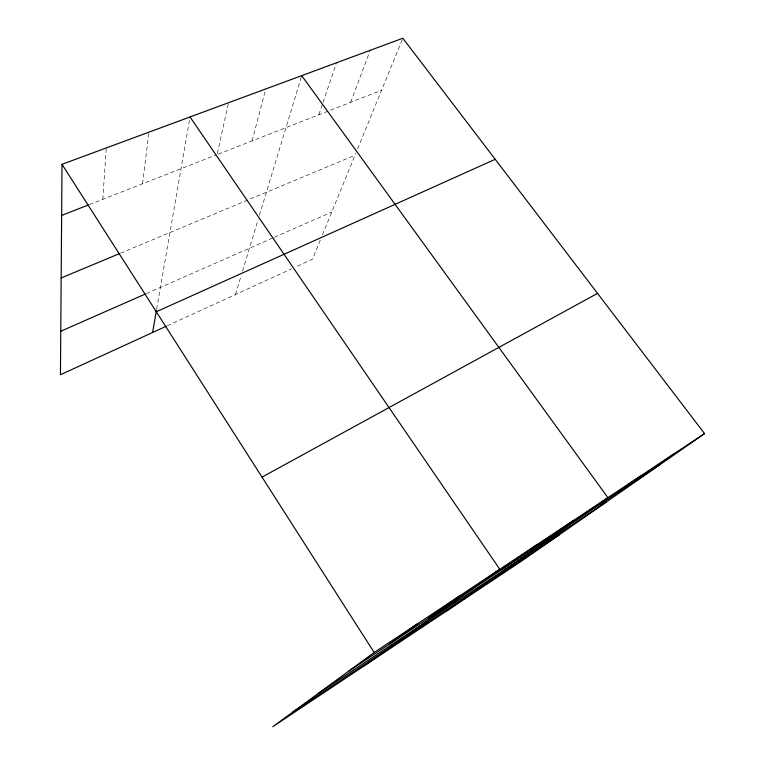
<?xml version="1.0" encoding="UTF-8"?>
<svg xmlns="http://www.w3.org/2000/svg" width="765" height="765" viewBox="0 0 765 765"><rect width="100%" height="100%" fill="white"/><g stroke="black" fill="none" stroke-linecap="round" stroke-linejoin="round"><path stroke-width="0.57" stroke-dasharray="3.83 2.87" d="M102.806 199.311L106.268 147.941M142.586 183.753L148.907 132.173M156.662 309.012L190.016 116.969M217.384 153.43L228.525 102.72M252.096 140.894L265.732 88.96M235.429 294.554L241.205 275.476M242.543 271.068L258.111 219.651M259.44 215.271L301.716 75.649M318.814 114.788L322.667 103.476M323.05 102.347L336.524 62.778M350.676 102.319L370.212 50.318M320.315 240.067L312.474 259.249L295.759 266.909M322.467 234.826L355.868 153.115M357.628 148.812L402.83 38.25M167.258 325.785L291.58 268.821M146.431 293.559L273.277 237.762M274.358 237.284L331.79 212.02M120.526 253.177L354.989 155.266M89.457 204.542L216.036 155.008M218.226 154.148L381.582 90.222"/><path stroke-width="1.15" d="M704.555 433.602L374.161 652.488L272.742 726.75L521.367 561.223L704.555 433.602L402.83 38.25L62.013 164.312L60.445 374.726L166.215 326.263M152.589 332.507L156.462 310.169M389.49 644.063L417.805 623.571M428.649 618.091L459.641 595.859M364.207 665.856L499.774 569.265L190.016 116.969M501.591 569.705L537.202 544.47M535.605 547.147L573.215 520.621M445.88 611.474L607.879 497.652L301.716 75.649M600.162 504.317L641.28 475.524M630.829 483.977L673.487 454.19M318.383 693.329L606.196 502.127M293.043 711.88L559.607 534.582M348.783 671.077L660.482 464.307M262.032 477.121L597.532 293.368M156.29 311.757L495.213 159.302M60.77 331.245L145.35 294.037M61.162 277.963L119.436 253.636M61.63 215.434L88.338 204.982M62.013 164.312L374.161 652.488"/></g></svg>
